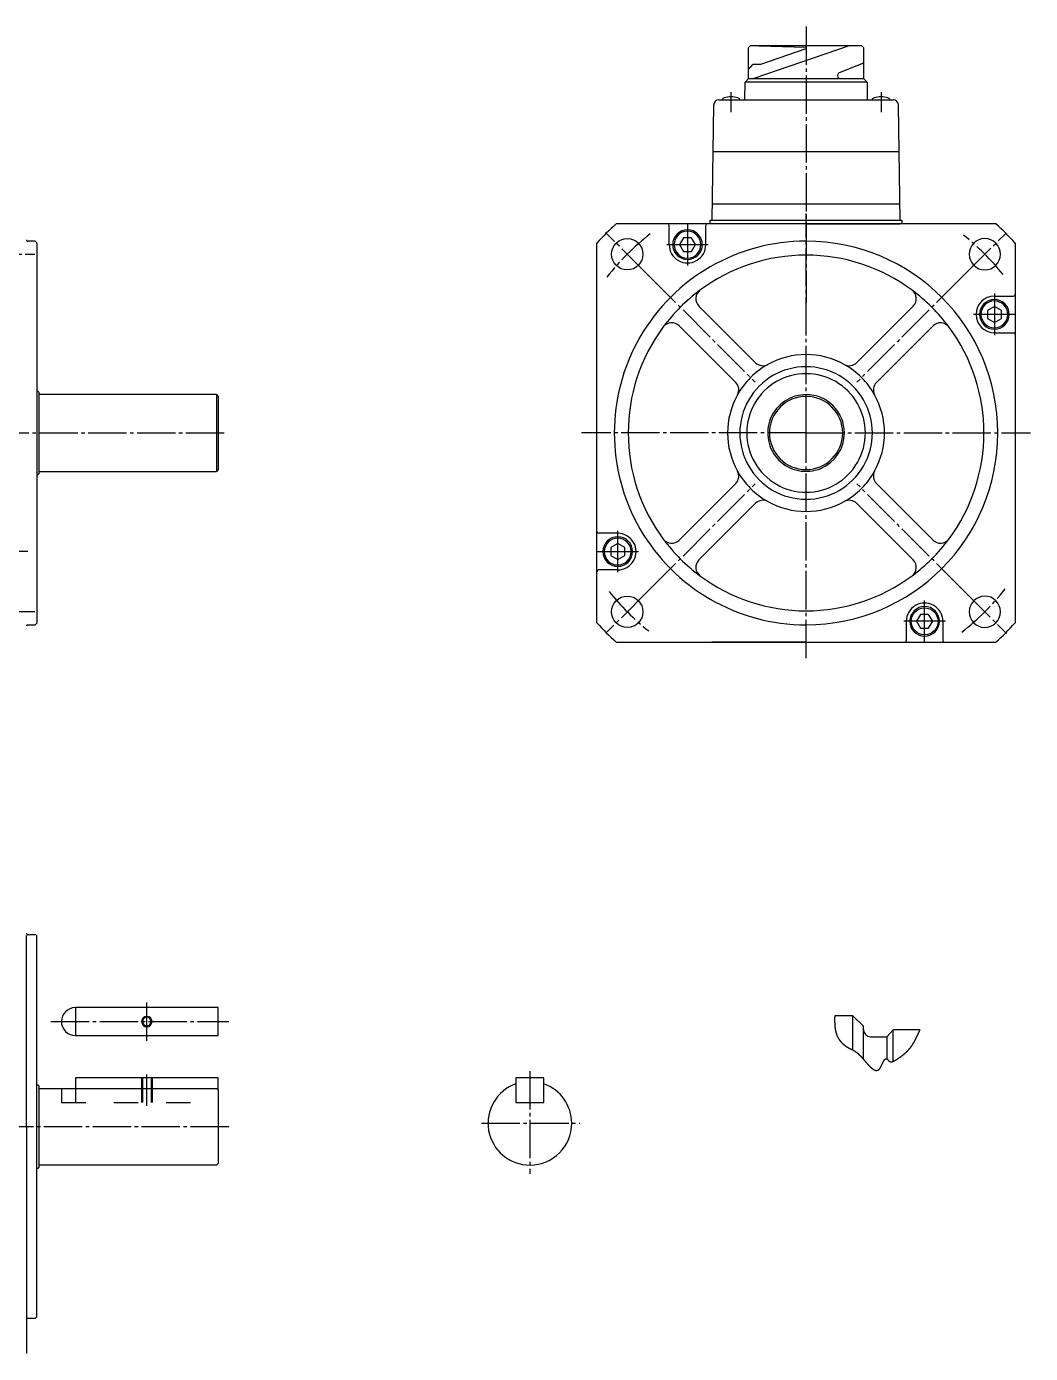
# Model space of a CAD drawing. Extents: x 0 to 707, y 0 to 380.
# Drawn here: x 418.7 to 706.6, y 0 to 380.5 of the extents above; entities that cross this region are included whole.
import ezdxf

# ---------------------------------------------------------------- set-up
doc = ezdxf.new("R2010")
doc.units = 0
doc.header["$MEASUREMENT"] = 0
doc.linetypes.add('DASH_CENTER', pattern=[14, 11, -1, 1, -1])
doc.linetypes.add('DASHED', pattern=[15, 7, -8])
doc.layers.get('0').update_dxf_attribs({"linetype": 'CONTINUOUS'})

msp = doc.modelspace()

# ---------------------------------------------------------------- linework, layer by layer
at = {"color": 1, "linetype": 'DASH_CENTER'}
for p, q in [((642.26, 380.47), (642.26, 301.22)), ((620.76, 355.93), (620.76, 361.67)), ((663.76, 361.67), (663.76, 355.93)), ((608.26, 323.88), (608.26, 317.93)), ((642.26, 263.93), (642.26, 326.85)), ((597.22, 308.97), (584.77, 321.41)), ((687.44, 309.11), (699.61, 321.27)), ((602.31, 317.93), (608.26, 317.93)), ((608.26, 317.93), (614.21, 317.93)), ((608.26, 317.93), (608.26, 311.98)), ((404.35, 315.19), (421.1, 315.19)), ((597.08, 309.11), (627.7, 278.48)), ((687.44, 309.11), (656.82, 278.48)), ((696.26, 303.88), (696.26, 297.93)), ((696.26, 297.93), (690.31, 297.93)), ((696.26, 297.93), (696.26, 291.98)), ((702.21, 297.93), (696.26, 297.93)), ((226.42, 263.93), (475.72, 263.93)), ((642.26, 263.93), (577.91, 263.93)), ((642.26, 263.93), (706.61, 263.93)), ((642.26, 199.36), (642.26, 263.93)), ((597.08, 218.74), (627.7, 249.37)), ((687.44, 218.74), (656.82, 249.37)), ((588.26, 229.93), (588.26, 235.88)), ((419.1, 229.93), (410.84, 229.93)), ((582.31, 229.93), (588.26, 229.93)), ((588.26, 223.98), (588.26, 229.93)), ((588.26, 229.93), (594.21, 229.93)), ((597.08, 218.74), (584.91, 206.58)), ((687.3, 218.88), (699.75, 206.44)), ((676.26, 209.93), (676.26, 215.88)), ((421.1, 212.66), (404.35, 212.66)), ((676.26, 209.93), (670.31, 209.93)), ((682.21, 209.93), (676.26, 209.93)), ((676.26, 203.98), (676.26, 209.93)), ((453.22, 89.66), (453.22, 100.66)), ((425.72, 95.16), (476.72, 95.16)), ((453.22, 71), (453.22, 80)), ((563.07, 80.95), (563.07, 51.5)), ((476.72, 65), (414.1, 65)), ((549.19, 66), (577.39, 66))]:
    msp.add_line(p, q, dxfattribs=at)
at = {"color": 7, "linetype": 'Continuous'}
for p, q in [((625.76, 374.48), (626.26, 374.98)), ((625.76, 365.54), (625.76, 374.48)), ((658.26, 374.98), (626.26, 374.98)), ((658.26, 374.98), (626.27, 374.98)), ((654.59, 374.98), (627.28, 365.54)), ((628.79, 374.98), (642.2, 374.59)), ((642.2, 374.12), (629.2, 369.63)), ((642.2, 374.59), (642.2, 374.12)), ((658.76, 374.48), (658.26, 374.98)), ((658.76, 374.48), (658.76, 365.54)), ((625.76, 368.13), (627.02, 369.63)), ((629.2, 369.63), (627.02, 369.63)), ((658.76, 369.95), (651.8, 367.22)), ((624.76, 364.54), (625.76, 365.54)), ((625.76, 365.54), (652.07, 365.54)), ((651.32, 366.53), (651.32, 366.29)), ((652.07, 365.54), (658.76, 365.54)), ((658.76, 365.54), (659.76, 364.54)), ((658.76, 365.54), (659.76, 364.54)), ((624.73, 359.43), (624.76, 364.54)), ((659.76, 364.54), (624.76, 364.54)), ((659.76, 364.54), (659.79, 359.43)), ((615.74, 357.95), (615.26, 324.93)), ((617.24, 359.43), (642.26, 359.43)), ((642.26, 359.43), (667.28, 359.43)), ((669.26, 324.93), (668.78, 357.95)), ((615.55, 344.63), (642.26, 344.63)), ((642.26, 344.63), (668.97, 344.63)), ((615.33, 329.63), (642.26, 329.63)), ((642.26, 329.63), (669.19, 329.63)), ((602.51, 323.93), (587.84, 323.93)), ((614.01, 323.93), (602.51, 323.93)), ((603.01, 317.93), (603.01, 323.43)), ((613.51, 317.93), (613.51, 323.43)), ((642.26, 323.93), (614.01, 323.93)), ((614.76, 324.93), (642.26, 324.93)), ((614.76, 323.93), (614.76, 324.93)), ((642.26, 324.93), (669.76, 324.93)), ((642.26, 323.93), (669.26, 323.93)), ((696.67, 323.93), (642.26, 323.93)), ((642.26, 323.93), (669.26, 323.93)), ((669.76, 324.93), (669.76, 323.93)), ((607.1, 319.93), (605.95, 317.93)), ((609.41, 319.93), (607.1, 319.93)), ((610.57, 317.93), (609.41, 319.93)), ((421.22, 318.93), (419.12, 318.93)), ((421.22, 318.93), (421.72, 318.43)), ((421.72, 318.43), (421.72, 263.93)), ((582.26, 209.51), (582.26, 318.34)), ((605.95, 317.93), (607.1, 315.93)), ((607.1, 315.93), (609.41, 315.93)), ((609.41, 315.93), (610.57, 317.93)), ((702.26, 318.34), (702.26, 209.51)), ((696.26, 303.18), (701.76, 303.18)), ((627.75, 284.09), (611.51, 300.33)), ((673.01, 300.33), (656.77, 284.09)), ((696.26, 300.24), (694.26, 299.08)), ((694.26, 299.08), (694.26, 296.77)), ((694.26, 296.77), (696.26, 295.62)), ((698.26, 299.08), (696.26, 300.24)), ((696.26, 295.62), (698.26, 296.77)), ((698.26, 296.77), (698.26, 299.08)), ((622.09, 278.44), (605.85, 294.68)), ((678.67, 294.68), (662.43, 278.44)), ((696.26, 292.68), (701.76, 292.68)), ((421.72, 275.93), (421.92, 275.93)), ((422.22, 275.63), (421.92, 275.93)), ((422.22, 275.63), (422.22, 263.93)), ((473.22, 274.93), (422.22, 274.93)), ((473.22, 274.93), (473.22, 252.93)), ((473.22, 274.93), (473.72, 274.43)), ((473.72, 274.43), (473.72, 263.93)), ((421.72, 263.93), (421.72, 209.43)), ((422.22, 263.93), (422.22, 252.23)), ((473.72, 263.93), (473.72, 253.43)), ((421.92, 251.93), (421.72, 251.93)), ((422.22, 252.23), (421.92, 251.93)), ((422.22, 252.93), (473.22, 252.93)), ((473.72, 253.43), (473.22, 252.93)), ((605.85, 233.18), (622.09, 249.42)), ((662.43, 249.42), (678.67, 233.18)), ((611.51, 227.52), (627.75, 243.76)), ((656.77, 243.76), (673.01, 227.52)), ((588.26, 235.18), (582.76, 235.18)), ((588.26, 232.24), (586.26, 231.08)), ((590.26, 231.08), (588.26, 232.24)), ((586.26, 231.08), (586.26, 228.77)), ((586.26, 228.77), (588.26, 227.62)), ((588.26, 227.62), (590.26, 228.77)), ((590.26, 228.77), (590.26, 231.08)), ((588.26, 224.68), (582.76, 224.68)), ((421.72, 209.43), (421.22, 208.93)), ((671.01, 209.93), (671.01, 204.43)), ((675.1, 211.93), (673.95, 209.93)), ((673.95, 209.93), (675.1, 207.93)), ((677.41, 211.93), (675.1, 211.93)), ((678.57, 209.93), (677.41, 211.93)), ((677.41, 207.93), (678.57, 209.93)), ((681.51, 209.93), (681.51, 204.43)), ((419.12, 208.93), (421.22, 208.93)), ((675.1, 207.93), (677.41, 207.93)), ((587.84, 203.93), (642.26, 203.93)), ((642.26, 203.93), (615.26, 203.93)), ((642.26, 203.93), (615.26, 203.93)), ((642.26, 203.93), (670.51, 203.93)), ((670.51, 203.93), (682.01, 203.93)), ((682.01, 203.93), (696.67, 203.93)), ((418.72, 65), (418.72, 119.8)), ((421.42, 120), (419.22, 120)), ((421.72, 65), (421.72, 120)), ((473.72, 99.16), (432.72, 99.16)), ((432.72, 99.16), (432.72, 91.16)), ((473.72, 91.16), (473.72, 99.16)), ((655.64, 96.85), (650.47, 96.85)), ((655.64, 87.04), (655.64, 96.85)), ((655.64, 96.85), (658.77, 93.85)), ((658.77, 84.3), (658.77, 93.85)), ((665.41, 90.77), (667.27, 92.81)), ((667.27, 83.77), (667.27, 92.81)), ((674.95, 92.81), (667.27, 92.81)), ((432.72, 91.16), (473.72, 91.16)), ((660.77, 90.77), (665.41, 90.77)), ((665.41, 90.77), (665.41, 84.45)), ((421.72, 77), (421.92, 77)), ((421.72, 65), (421.72, 76.5)), ((422.22, 76.7), (421.92, 77)), ((422.22, 76.7), (422.22, 65)), ((473.72, 79), (432.72, 79)), ((432.72, 79), (432.72, 76)), ((473.72, 75.5), (473.72, 79)), ((567.07, 79), (559.07, 79)), ((559.07, 79), (559.07, 72)), ((567.07, 77.31), (567.07, 79)), ((567.07, 72), (567.07, 77.31)), ((422.22, 76), (428.72, 76)), ((428.72, 76), (432.72, 76)), ((432.72, 76), (473.22, 76)), ((473.22, 76), (473.72, 75.5)), ((473.72, 75.5), (473.72, 72)), ((473.72, 72), (473.72, 54.5)), ((559.07, 72), (567.07, 72)), ((418.72, 65), (418.72, 0)), ((421.72, 10.5), (421.72, 65)), ((422.22, 65), (422.22, 53.3)), ((422.22, 53.3), (421.92, 53)), ((473.22, 54), (422.22, 54)), ((473.72, 54.5), (473.22, 54)), ((421.92, 53), (421.72, 53)), ((421.22, 10), (418.72, 10)), ((421.22, 10), (421.72, 10.5))]:
    msp.add_line(p, q, dxfattribs=at)
at = {"color": 2, "linetype": 'Continuous'}
for p, q in [((650.47, 96.4), (650.46, 96.36)), ((650.46, 96.36), (650.46, 96.32)), ((650.46, 96.32), (650.46, 96.28)), ((650.46, 96.28), (650.46, 96.24)), ((650.46, 96.24), (650.46, 96.2)), ((650.46, 96.2), (650.46, 96.16)), ((650.46, 96.16), (650.46, 96.12)), ((650.46, 96.12), (650.46, 96.08)), ((650.46, 96.08), (650.46, 96.04)), ((650.46, 96.04), (650.46, 96)), ((650.46, 96), (650.46, 95.96)), ((650.46, 95.96), (650.46, 95.91)), ((650.46, 95.91), (650.46, 95.87)), ((650.46, 95.87), (650.46, 95.83)), ((650.46, 95.83), (650.46, 95.79)), ((650.46, 95.79), (650.46, 95.75)), ((650.46, 95.75), (650.46, 95.71)), ((650.46, 95.71), (650.46, 95.67)), ((650.46, 95.67), (650.46, 95.63)), ((650.46, 95.63), (650.46, 95.59)), ((650.46, 95.59), (650.46, 95.55)), ((650.46, 95.55), (650.46, 95.51)), ((650.46, 95.51), (650.46, 95.47)), ((650.46, 95.47), (650.46, 95.43)), ((650.46, 95.43), (650.46, 95.39)), ((650.46, 95.39), (650.46, 95.35)), ((650.46, 95.35), (650.46, 95.31)), ((650.46, 95.31), (650.46, 95.27)), ((650.46, 95.27), (650.46, 95.23)), ((650.46, 95.23), (650.46, 95.19)), ((650.46, 95.19), (650.46, 95.15)), ((650.46, 95.15), (650.46, 95.1)), ((650.47, 96.85), (650.47, 96.81)), ((650.47, 96.81), (650.47, 96.77)), ((650.47, 96.77), (650.47, 96.72)), ((650.47, 96.72), (650.47, 96.68)), ((650.47, 96.68), (650.47, 96.64)), ((650.47, 96.64), (650.47, 96.6)), ((650.47, 96.6), (650.47, 96.56)), ((650.47, 96.56), (650.47, 96.52)), ((650.47, 96.52), (650.47, 96.48)), ((650.47, 96.48), (650.47, 96.44)), ((650.47, 96.44), (650.47, 96.4)), ((650.46, 95.1), (650.46, 95.06)), ((650.46, 95.06), (650.46, 95.02)), ((650.46, 95.02), (650.46, 94.98)), ((650.46, 94.98), (650.46, 94.94)), ((650.46, 94.94), (650.46, 94.9)), ((650.46, 94.9), (650.47, 94.86)), ((650.47, 94.86), (650.47, 94.82)), ((650.47, 94.82), (650.47, 94.78)), ((650.47, 94.78), (650.47, 94.74)), ((650.47, 94.74), (650.47, 94.7)), ((650.47, 94.7), (650.47, 94.66)), ((650.47, 94.66), (650.47, 94.62)), ((650.47, 94.62), (650.47, 94.58)), ((650.47, 94.58), (650.48, 94.54)), ((650.48, 94.54), (650.48, 94.5)), ((650.48, 94.5), (650.48, 94.46)), ((650.48, 94.46), (650.48, 94.42)), ((650.48, 94.42), (650.48, 94.38)), ((650.48, 94.38), (650.48, 94.33)), ((650.48, 94.33), (650.49, 94.29)), ((650.49, 94.29), (650.49, 94.25)), ((650.49, 94.25), (650.49, 94.21)), ((650.49, 94.21), (650.49, 94.17)), ((650.49, 94.17), (650.5, 94.13)), ((650.5, 94.13), (650.5, 94.09)), ((650.5, 94.09), (650.5, 94.05)), ((650.5, 94.05), (650.5, 94.01)), ((650.5, 94.01), (650.51, 93.97)), ((650.51, 93.97), (650.51, 93.93)), ((650.51, 93.93), (650.51, 93.89)), ((650.51, 93.89), (650.52, 93.85)), ((650.52, 93.85), (650.52, 93.81)), ((650.52, 93.81), (650.52, 93.77)), ((650.52, 93.77), (650.53, 93.73)), ((650.53, 93.73), (650.53, 93.69)), ((650.53, 93.69), (650.53, 93.65)), ((650.53, 93.65), (650.54, 93.61)), ((650.54, 93.61), (650.54, 93.57)), ((650.54, 93.57), (650.55, 93.53)), ((650.55, 93.53), (650.55, 93.49)), ((650.55, 93.49), (650.56, 93.45)), ((650.56, 93.45), (650.56, 93.41)), ((650.56, 93.41), (650.57, 93.37)), ((650.57, 93.37), (650.57, 93.33)), ((650.57, 93.33), (650.58, 93.28)), ((650.58, 93.28), (650.58, 93.24)), ((650.58, 93.24), (650.59, 93.2)), ((650.59, 93.2), (650.59, 93.16)), ((650.59, 93.16), (650.6, 93.12)), ((650.6, 93.12), (650.6, 93.08)), ((650.6, 93.08), (650.61, 93.04)), ((650.61, 93.04), (650.62, 93)), ((650.62, 93), (650.62, 92.96)), ((650.62, 92.96), (650.63, 92.92)), ((650.63, 92.92), (650.64, 92.88)), ((650.64, 92.88), (650.64, 92.84)), ((650.64, 92.84), (650.65, 92.8)), ((650.65, 92.8), (650.66, 92.76)), ((650.66, 92.76), (650.66, 92.72)), ((650.66, 92.72), (650.67, 92.68)), ((650.67, 92.68), (650.68, 92.64)), ((650.68, 92.64), (650.69, 92.6)), ((650.69, 92.6), (650.7, 92.56)), ((650.7, 92.56), (650.7, 92.52)), ((650.7, 92.52), (650.71, 92.48)), ((650.71, 92.48), (650.72, 92.45)), ((650.72, 92.45), (650.73, 92.41)), ((650.73, 92.41), (650.74, 92.37)), ((650.74, 92.37), (650.75, 92.33)), ((650.75, 92.33), (650.76, 92.29)), ((650.76, 92.29), (650.77, 92.25)), ((650.77, 92.25), (650.78, 92.21)), ((650.78, 92.21), (650.79, 92.17)), ((650.79, 92.17), (650.8, 92.13)), ((650.8, 92.13), (650.81, 92.09)), ((650.81, 92.09), (650.82, 92.05)), ((650.82, 92.05), (650.83, 92.01)), ((650.83, 92.01), (650.84, 91.97)), ((650.84, 91.97), (650.85, 91.93)), ((650.85, 91.93), (650.86, 91.89)), ((650.86, 91.89), (650.87, 91.85)), ((650.87, 91.85), (650.89, 91.82)), ((650.89, 91.82), (650.9, 91.78)), ((650.9, 91.78), (650.91, 91.74)), ((650.91, 91.74), (650.92, 91.7)), ((650.92, 91.7), (650.93, 91.66)), ((650.93, 91.66), (650.95, 91.62)), ((650.95, 91.62), (650.96, 91.58)), ((650.96, 91.58), (650.97, 91.54)), ((650.97, 91.54), (650.99, 91.51)), ((650.99, 91.51), (651, 91.47)), ((651, 91.47), (651.01, 91.43)), ((651.01, 91.43), (651.03, 91.39)), ((651.03, 91.39), (651.04, 91.35)), ((651.04, 91.35), (651.06, 91.32)), ((651.06, 91.32), (651.07, 91.28)), ((674.26, 91.3), (674.28, 91.33)), ((674.28, 91.33), (674.3, 91.37)), ((674.3, 91.37), (674.31, 91.41)), ((674.31, 91.41), (674.33, 91.44)), ((674.33, 91.44), (674.35, 91.48)), ((674.35, 91.48), (674.36, 91.52)), ((674.36, 91.52), (674.38, 91.55)), ((674.38, 91.55), (674.4, 91.59)), ((674.4, 91.59), (674.42, 91.63)), ((674.42, 91.63), (674.43, 91.66)), ((674.43, 91.66), (674.45, 91.7)), ((674.45, 91.7), (674.47, 91.74)), ((674.47, 91.74), (674.48, 91.78)), ((674.48, 91.78), (674.5, 91.81)), ((674.5, 91.81), (674.52, 91.85)), ((674.52, 91.85), (674.53, 91.89)), ((674.53, 91.89), (674.55, 91.92)), ((674.55, 91.92), (674.57, 91.96)), ((674.57, 91.96), (674.58, 92)), ((674.58, 92), (674.6, 92.03)), ((674.6, 92.03), (674.62, 92.07)), ((674.62, 92.07), (674.63, 92.11)), ((674.63, 92.11), (674.65, 92.14)), ((674.65, 92.14), (674.67, 92.18)), ((674.67, 92.18), (674.68, 92.22)), ((674.68, 92.22), (674.7, 92.25)), ((674.7, 92.25), (674.72, 92.29)), ((674.72, 92.29), (674.73, 92.33)), ((674.73, 92.33), (674.75, 92.37)), ((674.75, 92.37), (674.77, 92.4)), ((674.77, 92.4), (674.78, 92.44)), ((674.78, 92.44), (674.8, 92.48)), ((674.8, 92.48), (674.81, 92.51)), ((674.81, 92.51), (674.83, 92.55)), ((674.83, 92.55), (674.85, 92.59)), ((674.85, 92.59), (674.86, 92.62)), ((674.86, 92.62), (674.88, 92.66)), ((674.88, 92.66), (674.9, 92.7)), ((674.9, 92.7), (674.91, 92.74)), ((674.91, 92.74), (674.93, 92.77)), ((674.93, 92.77), (674.95, 92.81)), ((651.07, 91.28), (651.09, 91.24)), ((651.09, 91.24), (651.1, 91.2)), ((651.1, 91.2), (651.12, 91.17)), ((651.12, 91.17), (651.13, 91.13)), ((651.13, 91.13), (651.15, 91.09)), ((651.15, 91.09), (651.17, 91.05)), ((651.17, 91.05), (651.18, 91.02)), ((651.18, 91.02), (651.2, 90.98)), ((651.2, 90.98), (651.22, 90.94)), ((651.22, 90.94), (651.23, 90.91)), ((651.23, 90.91), (651.25, 90.87)), ((651.25, 90.87), (651.27, 90.83)), ((651.27, 90.83), (651.29, 90.8)), ((651.29, 90.8), (651.3, 90.76)), ((651.3, 90.76), (651.32, 90.72)), ((651.32, 90.72), (651.34, 90.69)), ((651.34, 90.69), (651.36, 90.65)), ((651.36, 90.65), (651.38, 90.62)), ((651.38, 90.62), (651.4, 90.58)), ((651.4, 90.58), (651.42, 90.54)), ((651.42, 90.54), (651.44, 90.51)), ((651.44, 90.51), (651.46, 90.47)), ((651.46, 90.47), (651.48, 90.44)), ((651.48, 90.44), (651.5, 90.4)), ((651.5, 90.4), (651.52, 90.37)), ((651.52, 90.37), (651.54, 90.33)), ((651.54, 90.33), (651.56, 90.3)), ((651.56, 90.3), (651.58, 90.26)), ((651.58, 90.26), (651.6, 90.23)), ((651.6, 90.23), (651.63, 90.2)), ((651.63, 90.2), (651.65, 90.16)), ((651.65, 90.16), (651.67, 90.13)), ((651.67, 90.13), (651.69, 90.09)), ((651.69, 90.09), (651.71, 90.06)), ((651.71, 90.06), (651.74, 90.03)), ((651.74, 90.03), (651.76, 89.99)), ((651.76, 89.99), (651.78, 89.96)), ((651.78, 89.96), (651.81, 89.93)), ((651.81, 89.93), (651.83, 89.89)), ((651.83, 89.89), (651.86, 89.86)), ((651.86, 89.86), (651.88, 89.83)), ((651.88, 89.83), (651.9, 89.8)), ((651.9, 89.8), (651.93, 89.76)), ((651.93, 89.76), (651.95, 89.73)), ((651.95, 89.73), (651.98, 89.7)), ((651.98, 89.7), (652, 89.67)), ((652, 89.67), (652.03, 89.63)), ((652.03, 89.63), (652.05, 89.6)), ((652.05, 89.6), (652.08, 89.57)), ((652.08, 89.57), (652.1, 89.54)), ((652.1, 89.54), (652.13, 89.51)), ((652.13, 89.51), (652.16, 89.48)), ((652.16, 89.48), (652.18, 89.45)), ((652.18, 89.45), (652.21, 89.41)), ((652.21, 89.41), (652.24, 89.38)), ((652.24, 89.38), (652.26, 89.35)), ((652.26, 89.35), (652.29, 89.32)), ((652.29, 89.32), (652.32, 89.29)), ((652.32, 89.29), (652.35, 89.26)), ((652.35, 89.26), (652.37, 89.23)), ((652.37, 89.23), (652.4, 89.2)), ((652.4, 89.2), (652.43, 89.17)), ((652.43, 89.17), (652.46, 89.14)), ((652.46, 89.14), (652.48, 89.11)), ((652.48, 89.11), (652.51, 89.08)), ((652.51, 89.08), (652.54, 89.05)), ((652.54, 89.05), (652.57, 89.03)), ((652.57, 89.03), (652.6, 89)), ((652.6, 89), (652.63, 88.97)), ((652.63, 88.97), (652.66, 88.94)), ((652.66, 88.94), (652.69, 88.91)), ((652.69, 88.91), (652.72, 88.88)), ((652.72, 88.88), (652.74, 88.85)), ((652.74, 88.85), (652.77, 88.83)), ((652.77, 88.83), (652.8, 88.8)), ((652.8, 88.8), (652.83, 88.77)), ((652.83, 88.77), (652.86, 88.74)), ((652.86, 88.74), (652.89, 88.72)), ((652.89, 88.72), (652.93, 88.69)), ((652.93, 88.69), (652.96, 88.66)), ((652.96, 88.66), (652.99, 88.64)), ((652.99, 88.64), (653.02, 88.61)), ((653.02, 88.61), (653.05, 88.58)), ((653.05, 88.58), (653.08, 88.56)), ((653.08, 88.56), (653.11, 88.53)), ((653.11, 88.53), (653.14, 88.5)), ((653.14, 88.5), (653.17, 88.48)), ((653.17, 88.48), (653.2, 88.45)), ((653.2, 88.45), (653.24, 88.43)), ((653.24, 88.43), (653.27, 88.4)), ((653.27, 88.4), (653.3, 88.38)), ((653.3, 88.38), (653.33, 88.35)), ((653.33, 88.35), (653.36, 88.33)), ((653.36, 88.33), (653.4, 88.3)), ((653.4, 88.3), (653.43, 88.28)), ((653.43, 88.28), (653.46, 88.25)), ((653.46, 88.25), (653.49, 88.23)), ((653.49, 88.23), (653.53, 88.21)), ((653.53, 88.21), (653.56, 88.18)), ((653.56, 88.18), (653.59, 88.16)), ((653.59, 88.16), (653.63, 88.14)), ((653.63, 88.14), (653.66, 88.11)), ((653.66, 88.11), (653.69, 88.09)), ((653.69, 88.09), (653.73, 88.07)), ((653.73, 88.07), (653.76, 88.04)), ((653.76, 88.04), (653.79, 88.02)), ((653.79, 88.02), (653.83, 88)), ((653.83, 88), (653.86, 87.98)), ((653.86, 87.98), (653.9, 87.95)), ((653.9, 87.95), (653.93, 87.93)), ((653.93, 87.93), (653.97, 87.91)), ((653.97, 87.91), (654, 87.89)), ((654, 87.89), (654.03, 87.87)), ((654.03, 87.87), (654.07, 87.85)), ((654.07, 87.85), (654.1, 87.83)), ((654.1, 87.83), (654.14, 87.81)), ((654.14, 87.81), (654.17, 87.79)), ((654.17, 87.79), (654.21, 87.76)), ((654.21, 87.76), (654.24, 87.74)), ((654.24, 87.74), (654.28, 87.72)), ((654.28, 87.72), (654.31, 87.7)), ((654.31, 87.7), (654.35, 87.69)), ((654.35, 87.69), (654.39, 87.67)), ((654.39, 87.67), (654.42, 87.65)), ((654.42, 87.65), (654.46, 87.63)), ((654.46, 87.63), (654.49, 87.61)), ((654.49, 87.61), (654.53, 87.59)), ((654.53, 87.59), (654.57, 87.57)), ((654.57, 87.57), (654.6, 87.55)), ((654.6, 87.55), (654.64, 87.54)), ((654.64, 87.54), (654.67, 87.52)), ((654.67, 87.52), (654.71, 87.5)), ((672.03, 87.49), (672.05, 87.53)), ((672.05, 87.53), (672.08, 87.56)), ((672.08, 87.56), (672.11, 87.59)), ((672.11, 87.59), (672.13, 87.62)), ((672.13, 87.62), (672.16, 87.65)), ((672.16, 87.65), (672.18, 87.68)), ((672.18, 87.68), (672.21, 87.72)), ((672.21, 87.72), (672.23, 87.75)), ((672.23, 87.75), (672.26, 87.78)), ((672.26, 87.78), (672.28, 87.81)), ((672.28, 87.81), (672.3, 87.84)), ((672.3, 87.84), (672.33, 87.88)), ((672.33, 87.88), (672.35, 87.91)), ((672.35, 87.91), (672.38, 87.94)), ((672.38, 87.94), (672.4, 87.97)), ((672.4, 87.97), (672.43, 88.01)), ((672.43, 88.01), (672.45, 88.04)), ((672.45, 88.04), (672.47, 88.07)), ((672.47, 88.07), (672.5, 88.11)), ((672.5, 88.11), (672.52, 88.14)), ((672.52, 88.14), (672.54, 88.17)), ((672.54, 88.17), (672.57, 88.21)), ((672.57, 88.21), (672.59, 88.24)), ((672.59, 88.24), (672.61, 88.27)), ((672.61, 88.27), (672.63, 88.31)), ((672.63, 88.31), (672.66, 88.34)), ((672.66, 88.34), (672.68, 88.37)), ((672.68, 88.37), (672.7, 88.41)), ((672.7, 88.41), (672.72, 88.44)), ((672.72, 88.44), (672.75, 88.47)), ((672.75, 88.47), (672.77, 88.51)), ((672.77, 88.51), (672.79, 88.54)), ((672.79, 88.54), (672.81, 88.58)), ((672.81, 88.58), (672.83, 88.61)), ((672.83, 88.61), (672.86, 88.64)), ((672.86, 88.64), (672.88, 88.68)), ((672.88, 88.68), (672.9, 88.71)), ((672.9, 88.71), (672.92, 88.75)), ((672.92, 88.75), (672.94, 88.78)), ((672.94, 88.78), (672.96, 88.82)), ((672.96, 88.82), (672.98, 88.85)), ((672.98, 88.85), (673.01, 88.89)), ((673.01, 88.89), (673.03, 88.92)), ((673.03, 88.92), (673.05, 88.96)), ((673.05, 88.96), (673.07, 88.99)), ((673.07, 88.99), (673.09, 89.03)), ((673.09, 89.03), (673.11, 89.06)), ((673.11, 89.06), (673.13, 89.1)), ((673.13, 89.1), (673.15, 89.13)), ((673.15, 89.13), (673.17, 89.17)), ((673.17, 89.17), (673.19, 89.2)), ((673.19, 89.2), (673.21, 89.24)), ((673.21, 89.24), (673.23, 89.27)), ((673.23, 89.27), (673.25, 89.31)), ((673.25, 89.31), (673.27, 89.34)), ((673.27, 89.34), (673.29, 89.38)), ((673.29, 89.38), (673.31, 89.41)), ((673.31, 89.41), (673.33, 89.45)), ((673.33, 89.45), (673.35, 89.48)), ((673.35, 89.48), (673.37, 89.52)), ((673.37, 89.52), (673.39, 89.56)), ((673.39, 89.56), (673.41, 89.59)), ((673.41, 89.59), (673.43, 89.63)), ((673.43, 89.63), (673.45, 89.66)), ((673.45, 89.66), (673.47, 89.7)), ((673.47, 89.7), (673.49, 89.73)), ((673.49, 89.73), (673.51, 89.77)), ((673.51, 89.77), (673.53, 89.81)), ((673.53, 89.81), (673.54, 89.84)), ((673.54, 89.84), (673.56, 89.88)), ((673.56, 89.88), (673.58, 89.91)), ((673.58, 89.91), (673.6, 89.95)), ((673.6, 89.95), (673.62, 89.99)), ((673.62, 89.99), (673.64, 90.02)), ((673.64, 90.02), (673.66, 90.06)), ((673.66, 90.06), (673.68, 90.09)), ((673.68, 90.09), (673.69, 90.13)), ((673.69, 90.13), (673.71, 90.17)), ((673.71, 90.17), (673.73, 90.2)), ((673.73, 90.2), (673.75, 90.24)), ((673.75, 90.24), (673.77, 90.28)), ((673.77, 90.28), (673.79, 90.31)), ((673.79, 90.31), (673.8, 90.35)), ((673.8, 90.35), (673.82, 90.38)), ((673.82, 90.38), (673.84, 90.42)), ((673.84, 90.42), (673.86, 90.46)), ((673.86, 90.46), (673.88, 90.49)), ((673.88, 90.49), (673.89, 90.53)), ((673.89, 90.53), (673.91, 90.57)), ((673.91, 90.57), (673.93, 90.6)), ((673.93, 90.6), (673.95, 90.64)), ((673.95, 90.64), (673.97, 90.67)), ((673.97, 90.67), (673.98, 90.71)), ((673.98, 90.71), (674, 90.75)), ((674, 90.75), (674.02, 90.78)), ((674.02, 90.78), (674.04, 90.82)), ((674.04, 90.82), (674.05, 90.86)), ((674.05, 90.86), (674.07, 90.89)), ((674.07, 90.89), (674.09, 90.93)), ((674.09, 90.93), (674.11, 90.97)), ((674.11, 90.97), (674.12, 91)), ((674.12, 91), (674.14, 91.04)), ((674.14, 91.04), (674.16, 91.08)), ((674.16, 91.08), (674.18, 91.11)), ((674.18, 91.11), (674.19, 91.15)), ((674.19, 91.15), (674.21, 91.19)), ((674.21, 91.19), (674.23, 91.22)), ((674.23, 91.22), (674.25, 91.26)), ((674.25, 91.26), (674.26, 91.3)), ((654.71, 87.5), (654.75, 87.48)), ((654.75, 87.48), (654.78, 87.46)), ((654.78, 87.46), (654.82, 87.45)), ((654.82, 87.45), (654.86, 87.43)), ((654.86, 87.43), (654.89, 87.41)), ((654.89, 87.41), (654.93, 87.39)), ((654.93, 87.39), (654.97, 87.38)), ((654.97, 87.38), (655, 87.36)), ((655, 87.36), (655.04, 87.34)), ((655.04, 87.34), (655.07, 87.32)), ((655.07, 87.32), (655.11, 87.31)), ((655.11, 87.31), (655.15, 87.29)), ((655.15, 87.29), (655.18, 87.27)), ((655.18, 87.27), (655.22, 87.25)), ((655.22, 87.25), (655.26, 87.24)), ((655.26, 87.24), (655.29, 87.22)), ((655.29, 87.22), (655.33, 87.2)), ((655.33, 87.2), (655.37, 87.18)), ((655.37, 87.18), (655.4, 87.17)), ((655.4, 87.17), (655.44, 87.15)), ((655.44, 87.15), (655.48, 87.13)), ((655.48, 87.13), (655.51, 87.11)), ((655.51, 87.11), (655.55, 87.09)), ((655.55, 87.09), (655.58, 87.07)), ((655.58, 87.07), (655.62, 87.06)), ((655.62, 87.06), (655.66, 87.04)), ((655.66, 87.04), (655.69, 87.02)), ((655.69, 87.02), (655.73, 87)), ((655.73, 87), (655.76, 86.98)), ((655.76, 86.98), (655.8, 86.96)), ((655.8, 86.96), (655.83, 86.94)), ((655.83, 86.94), (655.87, 86.92)), ((655.87, 86.92), (655.9, 86.9)), ((655.9, 86.9), (655.94, 86.88)), ((655.94, 86.88), (655.97, 86.86)), ((655.97, 86.86), (656.01, 86.84)), ((656.01, 86.84), (656.04, 86.82)), ((656.04, 86.82), (656.08, 86.79)), ((656.08, 86.79), (656.11, 86.77)), ((656.11, 86.77), (656.15, 86.75)), ((656.15, 86.75), (656.18, 86.73)), ((656.18, 86.73), (656.22, 86.71)), ((656.22, 86.71), (656.25, 86.68)), ((656.25, 86.68), (656.28, 86.66)), ((656.28, 86.66), (656.32, 86.64)), ((656.32, 86.64), (656.35, 86.62)), ((656.35, 86.62), (656.38, 86.59)), ((656.38, 86.59), (656.42, 86.57)), ((656.42, 86.57), (656.45, 86.55)), ((656.45, 86.55), (656.48, 86.52)), ((656.48, 86.52), (656.52, 86.5)), ((656.52, 86.5), (656.55, 86.48)), ((656.55, 86.48), (656.58, 86.45)), ((656.58, 86.45), (656.62, 86.43)), ((656.62, 86.43), (656.65, 86.4)), ((656.65, 86.4), (656.68, 86.38)), ((656.68, 86.38), (656.71, 86.36)), ((656.71, 86.36), (656.75, 86.33)), ((656.75, 86.33), (656.78, 86.31)), ((656.78, 86.31), (656.81, 86.28)), ((656.81, 86.28), (656.84, 86.26)), ((656.84, 86.26), (656.87, 86.23)), ((656.87, 86.23), (656.9, 86.2)), ((656.9, 86.2), (656.94, 86.18)), ((656.94, 86.18), (656.97, 86.15)), ((656.97, 86.15), (657, 86.13)), ((657, 86.13), (657.03, 86.1)), ((657.03, 86.1), (657.06, 86.08)), ((657.06, 86.08), (657.09, 86.05)), ((657.09, 86.05), (657.12, 86.02)), ((657.12, 86.02), (657.15, 86)), ((657.15, 86), (657.18, 85.97)), ((657.18, 85.97), (657.21, 85.94)), ((657.21, 85.94), (657.24, 85.92)), ((657.24, 85.92), (657.27, 85.89)), ((657.27, 85.89), (657.31, 85.86)), ((657.31, 85.86), (657.33, 85.83)), ((657.33, 85.83), (657.36, 85.81)), ((657.36, 85.81), (657.39, 85.78)), ((657.39, 85.78), (657.42, 85.75)), ((657.42, 85.75), (657.45, 85.72)), ((657.45, 85.72), (657.48, 85.69)), ((657.48, 85.69), (657.51, 85.67)), ((657.51, 85.67), (657.54, 85.64)), ((657.54, 85.64), (657.57, 85.61)), ((657.57, 85.61), (657.6, 85.58)), ((657.6, 85.58), (657.63, 85.55)), ((657.63, 85.55), (657.66, 85.52)), ((657.66, 85.52), (657.69, 85.5)), ((657.69, 85.5), (657.71, 85.47)), ((657.71, 85.47), (657.74, 85.44)), ((657.74, 85.44), (657.77, 85.41)), ((657.77, 85.41), (657.8, 85.38)), ((657.8, 85.38), (657.83, 85.35)), ((657.83, 85.35), (657.86, 85.32)), ((657.86, 85.32), (657.88, 85.29)), ((657.88, 85.29), (657.91, 85.26)), ((657.91, 85.26), (657.94, 85.23)), ((657.94, 85.23), (657.97, 85.2)), ((657.97, 85.2), (657.99, 85.18)), ((657.99, 85.18), (658.02, 85.15)), ((658.02, 85.15), (658.05, 85.12)), ((658.05, 85.12), (658.08, 85.09)), ((658.08, 85.09), (658.11, 85.06)), ((658.11, 85.06), (658.13, 85.03)), ((658.13, 85.03), (658.16, 85)), ((658.16, 85), (658.19, 84.97)), ((658.19, 84.97), (658.21, 84.94)), ((658.21, 84.94), (658.24, 84.91)), ((658.24, 84.91), (658.27, 84.88)), ((658.27, 84.88), (658.3, 84.85)), ((658.3, 84.85), (658.32, 84.82)), ((658.32, 84.82), (658.35, 84.78)), ((658.35, 84.78), (658.38, 84.75)), ((658.38, 84.75), (658.4, 84.72)), ((658.4, 84.72), (658.43, 84.69)), ((658.43, 84.69), (658.46, 84.66)), ((658.46, 84.66), (658.48, 84.63)), ((658.48, 84.63), (658.51, 84.6)), ((658.51, 84.6), (658.54, 84.57)), ((658.54, 84.57), (658.56, 84.54)), ((658.56, 84.54), (658.59, 84.51)), ((658.59, 84.51), (658.62, 84.48)), ((658.62, 84.48), (658.64, 84.45)), ((658.64, 84.45), (658.67, 84.42)), ((658.67, 84.42), (658.69, 84.39)), ((658.69, 84.39), (658.72, 84.36)), ((658.72, 84.36), (658.75, 84.33)), ((658.75, 84.33), (658.77, 84.29)), ((658.77, 84.29), (658.8, 84.26)), ((658.8, 84.26), (658.83, 84.23)), ((658.83, 84.23), (658.85, 84.2)), ((658.85, 84.2), (658.88, 84.17)), ((658.88, 84.17), (658.9, 84.14)), ((658.9, 84.14), (658.93, 84.11)), ((658.93, 84.11), (658.96, 84.08)), ((658.96, 84.08), (658.98, 84.05)), ((658.98, 84.05), (659.01, 84.02)), ((659.01, 84.02), (659.04, 83.99)), ((659.04, 83.99), (659.06, 83.95)), ((659.06, 83.95), (659.09, 83.92)), ((659.09, 83.92), (659.11, 83.89)), ((659.11, 83.89), (659.14, 83.86)), ((659.14, 83.86), (659.17, 83.83)), ((659.17, 83.83), (659.19, 83.8)), ((659.19, 83.8), (659.22, 83.77)), ((659.22, 83.77), (659.25, 83.74)), ((659.25, 83.74), (659.27, 83.71)), ((659.27, 83.71), (659.3, 83.68)), ((664.45, 83.69), (664.47, 83.73)), ((664.47, 83.73), (664.49, 83.76)), ((664.49, 83.76), (664.5, 83.8)), ((664.5, 83.8), (664.52, 83.84)), ((664.52, 83.84), (664.54, 83.88)), ((664.54, 83.88), (664.56, 83.91)), ((664.56, 83.91), (664.58, 83.95)), ((664.58, 83.95), (664.6, 83.99)), ((664.6, 83.99), (664.62, 84.03)), ((664.62, 84.03), (664.64, 84.07)), ((664.64, 84.07), (664.66, 84.1)), ((664.66, 84.1), (664.68, 84.14)), ((664.68, 84.14), (664.7, 84.17)), ((664.7, 84.17), (664.72, 84.21)), ((664.72, 84.21), (664.75, 84.24)), ((664.75, 84.24), (664.77, 84.27)), ((664.77, 84.27), (664.8, 84.3)), ((664.8, 84.3), (664.83, 84.33)), ((664.83, 84.33), (664.86, 84.36)), ((664.86, 84.36), (664.89, 84.38)), ((664.89, 84.38), (664.92, 84.4)), ((664.92, 84.4), (664.96, 84.42)), ((664.96, 84.42), (665, 84.44)), ((665, 84.44), (665.04, 84.45)), ((665.04, 84.45), (665.08, 84.47)), ((665.08, 84.47), (665.12, 84.48)), ((665.12, 84.48), (665.16, 84.48)), ((665.16, 84.48), (665.2, 84.49)), ((665.2, 84.49), (665.25, 84.49)), ((665.25, 84.49), (665.29, 84.48)), ((665.29, 84.48), (665.33, 84.48)), ((665.33, 84.48), (665.37, 84.47)), ((665.37, 84.47), (665.41, 84.45)), ((665.41, 84.45), (665.44, 84.44)), ((665.44, 84.44), (665.48, 84.42)), ((665.48, 84.42), (665.51, 84.39)), ((665.51, 84.39), (665.54, 84.37)), ((665.54, 84.37), (665.57, 84.34)), ((665.57, 84.34), (665.6, 84.31)), ((665.6, 84.31), (665.62, 84.28)), ((665.62, 84.28), (665.65, 84.25)), ((665.65, 84.25), (665.68, 84.21)), ((665.68, 84.21), (665.7, 84.18)), ((665.7, 84.18), (665.73, 84.15)), ((665.73, 84.15), (665.76, 84.12)), ((665.76, 84.12), (665.78, 84.09)), ((665.78, 84.09), (665.81, 84.05)), ((665.81, 84.05), (665.84, 84.02)), ((665.84, 84.02), (665.87, 83.99)), ((665.87, 83.99), (665.9, 83.97)), ((665.9, 83.97), (665.93, 83.94)), ((665.93, 83.94), (665.96, 83.91)), ((665.96, 83.91), (665.99, 83.89)), ((665.99, 83.89), (666.02, 83.86)), ((666.02, 83.86), (666.05, 83.84)), ((666.05, 83.84), (666.09, 83.82)), ((666.09, 83.82), (666.12, 83.8)), ((666.12, 83.8), (666.16, 83.78)), ((666.16, 83.78), (666.19, 83.76)), ((666.19, 83.76), (666.23, 83.74)), ((666.23, 83.74), (666.27, 83.73)), ((666.27, 83.73), (666.31, 83.71)), ((666.31, 83.71), (666.34, 83.7)), ((667.08, 83.69), (667.12, 83.7)), ((667.12, 83.7), (667.16, 83.72)), ((667.16, 83.72), (667.19, 83.73)), ((667.19, 83.73), (667.23, 83.74)), ((667.23, 83.74), (667.27, 83.76)), ((667.27, 83.76), (667.31, 83.77)), ((667.31, 83.77), (667.35, 83.79)), ((667.35, 83.79), (667.38, 83.81)), ((667.38, 83.81), (667.42, 83.82)), ((667.42, 83.82), (667.46, 83.84)), ((667.46, 83.84), (667.49, 83.86)), ((667.49, 83.86), (667.53, 83.88)), ((667.53, 83.88), (667.57, 83.9)), ((667.57, 83.9), (667.6, 83.92)), ((667.6, 83.92), (667.64, 83.94)), ((667.64, 83.94), (667.67, 83.96)), ((667.67, 83.96), (667.71, 83.98)), ((667.71, 83.98), (667.75, 84)), ((667.75, 84), (667.78, 84.02)), ((667.78, 84.02), (667.82, 84.04)), ((667.82, 84.04), (667.85, 84.06)), ((667.85, 84.06), (667.89, 84.08)), ((667.89, 84.08), (667.92, 84.1)), ((667.92, 84.1), (667.96, 84.12)), ((667.96, 84.12), (667.99, 84.14)), ((667.99, 84.14), (668.02, 84.16)), ((668.02, 84.16), (668.06, 84.19)), ((668.06, 84.19), (668.09, 84.21)), ((668.09, 84.21), (668.13, 84.23)), ((668.13, 84.23), (668.16, 84.25)), ((668.16, 84.25), (668.19, 84.27)), ((668.19, 84.27), (668.23, 84.3)), ((668.23, 84.3), (668.26, 84.32)), ((668.26, 84.32), (668.3, 84.34)), ((668.3, 84.34), (668.33, 84.36)), ((668.33, 84.36), (668.36, 84.38)), ((668.36, 84.38), (668.4, 84.41)), ((668.4, 84.41), (668.43, 84.43)), ((668.43, 84.43), (668.46, 84.45)), ((668.46, 84.45), (668.5, 84.48)), ((668.5, 84.48), (668.53, 84.5)), ((668.53, 84.5), (668.56, 84.52)), ((668.56, 84.52), (668.6, 84.54)), ((668.6, 84.54), (668.63, 84.57)), ((668.63, 84.57), (668.66, 84.59)), ((668.66, 84.59), (668.7, 84.61)), ((668.7, 84.61), (668.73, 84.63)), ((668.73, 84.63), (668.76, 84.66)), ((668.76, 84.66), (668.8, 84.68)), ((668.8, 84.68), (668.83, 84.7)), ((668.83, 84.7), (668.86, 84.73)), ((668.86, 84.73), (668.9, 84.75)), ((668.9, 84.75), (668.93, 84.77)), ((668.93, 84.77), (668.96, 84.8)), ((668.96, 84.8), (669, 84.82)), ((669, 84.82), (669.03, 84.84)), ((669.03, 84.84), (669.06, 84.87)), ((669.06, 84.87), (669.1, 84.89)), ((669.1, 84.89), (669.13, 84.91)), ((669.13, 84.91), (669.16, 84.94)), ((669.16, 84.94), (669.19, 84.96)), ((669.19, 84.96), (669.23, 84.98)), ((669.23, 84.98), (669.26, 85.01)), ((669.26, 85.01), (669.29, 85.03)), ((669.29, 85.03), (669.33, 85.05)), ((669.33, 85.05), (669.36, 85.08)), ((669.36, 85.08), (669.39, 85.1)), ((669.39, 85.1), (669.42, 85.13)), ((669.42, 85.13), (669.46, 85.15)), ((669.46, 85.15), (669.49, 85.17)), ((669.49, 85.17), (669.52, 85.2)), ((669.52, 85.2), (669.56, 85.22)), ((669.56, 85.22), (669.59, 85.25)), ((669.59, 85.25), (669.62, 85.27)), ((669.62, 85.27), (669.65, 85.29)), ((669.65, 85.29), (669.69, 85.32)), ((669.69, 85.32), (669.72, 85.34)), ((669.72, 85.34), (669.75, 85.37)), ((669.75, 85.37), (669.78, 85.39)), ((669.78, 85.39), (669.81, 85.42)), ((669.81, 85.42), (669.85, 85.44)), ((669.85, 85.44), (669.88, 85.47)), ((669.88, 85.47), (669.91, 85.49)), ((669.91, 85.49), (669.94, 85.52)), ((669.94, 85.52), (669.98, 85.54)), ((669.98, 85.54), (670.01, 85.57)), ((670.01, 85.57), (670.04, 85.59)), ((670.04, 85.59), (670.07, 85.62)), ((670.07, 85.62), (670.1, 85.64)), ((670.1, 85.64), (670.13, 85.67)), ((670.13, 85.67), (670.17, 85.69)), ((670.17, 85.69), (670.2, 85.72)), ((670.2, 85.72), (670.23, 85.74)), ((670.23, 85.74), (670.26, 85.77)), ((670.26, 85.77), (670.29, 85.79)), ((670.29, 85.79), (670.32, 85.82)), ((670.32, 85.82), (670.36, 85.84)), ((670.36, 85.84), (670.39, 85.87)), ((670.39, 85.87), (670.42, 85.9)), ((670.42, 85.9), (670.45, 85.92)), ((670.45, 85.92), (670.48, 85.95)), ((670.48, 85.95), (670.51, 85.98)), ((670.51, 85.98), (670.54, 86)), ((670.54, 86), (670.57, 86.03)), ((670.57, 86.03), (670.6, 86.05)), ((670.6, 86.05), (670.63, 86.08)), ((670.63, 86.08), (670.67, 86.11)), ((670.67, 86.11), (670.7, 86.13)), ((670.7, 86.13), (670.73, 86.16)), ((670.73, 86.16), (670.76, 86.19)), ((670.76, 86.19), (670.79, 86.21)), ((670.79, 86.21), (670.82, 86.24)), ((670.82, 86.24), (670.85, 86.27)), ((670.85, 86.27), (670.88, 86.3)), ((670.88, 86.3), (670.91, 86.32)), ((670.91, 86.32), (670.94, 86.35)), ((670.94, 86.35), (670.97, 86.38)), ((670.97, 86.38), (671, 86.41)), ((671, 86.41), (671.03, 86.43)), ((671.03, 86.43), (671.06, 86.46)), ((671.06, 86.46), (671.09, 86.49)), ((671.09, 86.49), (671.12, 86.52)), ((671.12, 86.52), (671.14, 86.55)), ((671.14, 86.55), (671.17, 86.57)), ((671.17, 86.57), (671.2, 86.6)), ((671.2, 86.6), (671.23, 86.63)), ((671.23, 86.63), (671.26, 86.66)), ((671.26, 86.66), (671.29, 86.69)), ((671.29, 86.69), (671.32, 86.72)), ((671.32, 86.72), (671.35, 86.74)), ((671.35, 86.74), (671.38, 86.77)), ((671.38, 86.77), (671.4, 86.8)), ((671.4, 86.8), (671.43, 86.83)), ((671.43, 86.83), (671.46, 86.86)), ((671.46, 86.86), (671.49, 86.89)), ((671.49, 86.89), (671.52, 86.92)), ((671.52, 86.92), (671.55, 86.95)), ((671.55, 86.95), (671.57, 86.98)), ((671.57, 86.98), (671.6, 87.01)), ((671.6, 87.01), (671.63, 87.04)), ((671.63, 87.04), (671.66, 87.07)), ((671.66, 87.07), (671.68, 87.1)), ((671.68, 87.1), (671.71, 87.13)), ((671.71, 87.13), (671.74, 87.16)), ((671.74, 87.16), (671.76, 87.19)), ((671.76, 87.19), (671.79, 87.22)), ((671.79, 87.22), (671.82, 87.25)), ((671.82, 87.25), (671.85, 87.28)), ((671.85, 87.28), (671.87, 87.31)), ((671.87, 87.31), (671.9, 87.34)), ((671.9, 87.34), (671.92, 87.37)), ((671.92, 87.37), (671.95, 87.4)), ((671.95, 87.4), (671.98, 87.43)), ((671.98, 87.43), (672, 87.46)), ((672, 87.46), (672.03, 87.49)), ((659.3, 83.68), (659.32, 83.65)), ((659.32, 83.65), (659.35, 83.62)), ((659.35, 83.62), (659.38, 83.58)), ((659.38, 83.58), (659.4, 83.55)), ((659.4, 83.55), (659.43, 83.52)), ((659.43, 83.52), (659.46, 83.49)), ((659.46, 83.49), (659.48, 83.46)), ((659.48, 83.46), (659.51, 83.43)), ((659.51, 83.43), (659.53, 83.4)), ((659.53, 83.4), (659.56, 83.37)), ((659.56, 83.37), (659.59, 83.34)), ((659.59, 83.34), (659.61, 83.31)), ((659.61, 83.31), (659.64, 83.28)), ((659.64, 83.28), (659.67, 83.25)), ((659.67, 83.25), (659.69, 83.22)), ((659.69, 83.22), (659.72, 83.19)), ((659.72, 83.19), (659.75, 83.16)), ((659.75, 83.16), (659.77, 83.12)), ((659.77, 83.12), (659.8, 83.09)), ((659.8, 83.09), (659.83, 83.06)), ((659.83, 83.06), (659.86, 83.03)), ((659.86, 83.03), (659.88, 83)), ((659.88, 83), (659.91, 82.97)), ((659.91, 82.97), (659.94, 82.94)), ((659.94, 82.94), (659.96, 82.91)), ((659.96, 82.91), (659.99, 82.88)), ((659.99, 82.88), (660.02, 82.85)), ((660.02, 82.85), (660.05, 82.82)), ((660.05, 82.82), (660.07, 82.79)), ((660.07, 82.79), (660.1, 82.76)), ((660.1, 82.76), (660.13, 82.73)), ((660.13, 82.73), (660.16, 82.7)), ((660.16, 82.7), (660.18, 82.67)), ((660.18, 82.67), (660.21, 82.64)), ((660.21, 82.64), (660.24, 82.61)), ((660.24, 82.61), (660.27, 82.59)), ((660.27, 82.59), (660.3, 82.56)), ((660.3, 82.56), (660.32, 82.53)), ((660.32, 82.53), (660.35, 82.5)), ((660.35, 82.5), (660.38, 82.47)), ((660.38, 82.47), (660.41, 82.44)), ((660.41, 82.44), (660.44, 82.41)), ((660.44, 82.41), (660.46, 82.38)), ((660.46, 82.38), (660.49, 82.35)), ((660.49, 82.35), (660.52, 82.32)), ((660.52, 82.32), (660.55, 82.3)), ((660.55, 82.3), (660.58, 82.27)), ((660.58, 82.27), (660.61, 82.24)), ((660.61, 82.24), (660.64, 82.21)), ((660.64, 82.21), (660.67, 82.18)), ((660.67, 82.18), (660.69, 82.16)), ((660.69, 82.16), (660.72, 82.13)), ((660.72, 82.13), (660.75, 82.1)), ((660.75, 82.1), (660.78, 82.07)), ((660.78, 82.07), (660.81, 82.05)), ((660.81, 82.05), (660.84, 82.02)), ((660.84, 82.02), (660.87, 81.99)), ((660.87, 81.99), (660.9, 81.97)), ((660.9, 81.97), (660.93, 81.94)), ((660.93, 81.94), (660.96, 81.91)), ((660.96, 81.91), (660.99, 81.89)), ((660.99, 81.89), (661.02, 81.86)), ((661.02, 81.86), (661.06, 81.84)), ((661.06, 81.84), (661.09, 81.81)), ((661.09, 81.81), (661.12, 81.78)), ((661.12, 81.78), (661.15, 81.76)), ((661.15, 81.76), (661.18, 81.73)), ((661.18, 81.73), (661.21, 81.71)), ((661.21, 81.71), (661.25, 81.68)), ((661.25, 81.68), (661.28, 81.66)), ((661.28, 81.66), (661.31, 81.64)), ((661.31, 81.64), (661.34, 81.61)), ((661.34, 81.61), (661.38, 81.59)), ((661.38, 81.59), (661.41, 81.56)), ((661.41, 81.56), (661.45, 81.54)), ((661.45, 81.54), (661.48, 81.52)), ((661.48, 81.52), (661.51, 81.49)), ((661.51, 81.49), (661.55, 81.47)), ((661.55, 81.47), (661.59, 81.45)), ((661.59, 81.45), (661.62, 81.43)), ((661.62, 81.43), (661.66, 81.41)), ((661.66, 81.41), (661.69, 81.39)), ((661.69, 81.39), (661.73, 81.36)), ((661.73, 81.36), (661.77, 81.34)), ((661.77, 81.34), (661.8, 81.33)), ((661.8, 81.33), (661.84, 81.31)), ((661.84, 81.31), (661.88, 81.29)), ((661.88, 81.29), (661.92, 81.27)), ((661.92, 81.27), (661.95, 81.26)), ((661.95, 81.26), (661.99, 81.24)), ((661.99, 81.24), (662.03, 81.23)), ((662.03, 81.23), (662.07, 81.21)), ((662.07, 81.21), (662.11, 81.2)), ((662.11, 81.2), (662.15, 81.19)), ((662.15, 81.19), (662.19, 81.18)), ((662.19, 81.18), (662.23, 81.17)), ((662.23, 81.17), (662.27, 81.16)), ((662.27, 81.16), (662.31, 81.16)), ((662.31, 81.16), (662.35, 81.16)), ((662.35, 81.16), (662.39, 81.15)), ((662.39, 81.15), (662.43, 81.15)), ((662.43, 81.15), (662.47, 81.15)), ((662.47, 81.15), (662.51, 81.16)), ((662.51, 81.16), (662.55, 81.16)), ((662.55, 81.16), (662.59, 81.17)), ((662.59, 81.17), (662.63, 81.17)), ((662.63, 81.17), (662.67, 81.18)), ((662.67, 81.18), (662.71, 81.19)), ((662.71, 81.19), (662.75, 81.2)), ((662.75, 81.2), (662.79, 81.22)), ((662.79, 81.22), (662.82, 81.23)), ((662.82, 81.23), (662.86, 81.25)), ((662.86, 81.25), (662.9, 81.27)), ((662.9, 81.27), (662.94, 81.28)), ((662.94, 81.28), (662.98, 81.3)), ((662.98, 81.3), (663.01, 81.32)), ((663.01, 81.32), (663.05, 81.35)), ((663.05, 81.35), (663.08, 81.37)), ((663.08, 81.37), (663.12, 81.39)), ((663.12, 81.39), (663.15, 81.42)), ((663.15, 81.42), (663.18, 81.44)), ((663.18, 81.44), (663.21, 81.47)), ((663.21, 81.47), (663.25, 81.5)), ((663.25, 81.5), (663.27, 81.53)), ((663.27, 81.53), (663.3, 81.56)), ((663.3, 81.56), (663.33, 81.59)), ((663.33, 81.59), (663.36, 81.62)), ((663.36, 81.62), (663.38, 81.65)), ((663.38, 81.65), (663.41, 81.68)), ((663.41, 81.68), (663.43, 81.71)), ((663.43, 81.71), (663.46, 81.74)), ((663.46, 81.74), (663.48, 81.78)), ((663.48, 81.78), (663.5, 81.81)), ((663.5, 81.81), (663.53, 81.85)), ((663.53, 81.85), (663.55, 81.88)), ((663.55, 81.88), (663.57, 81.91)), ((663.57, 81.91), (663.59, 81.95)), ((663.59, 81.95), (663.61, 81.99)), ((663.61, 81.99), (663.63, 82.02)), ((663.63, 82.02), (663.65, 82.06)), ((663.65, 82.06), (663.67, 82.09)), ((663.67, 82.09), (663.69, 82.13)), ((663.69, 82.13), (663.7, 82.17)), ((663.7, 82.17), (663.72, 82.2)), ((663.72, 82.2), (663.74, 82.24)), ((663.74, 82.24), (663.76, 82.28)), ((663.76, 82.28), (663.78, 82.31)), ((663.78, 82.31), (663.8, 82.35)), ((663.8, 82.35), (663.81, 82.38)), ((663.81, 82.38), (663.83, 82.42)), ((663.83, 82.42), (663.85, 82.46)), ((663.85, 82.46), (663.87, 82.49)), ((663.87, 82.49), (663.89, 82.53)), ((663.89, 82.53), (663.9, 82.57)), ((663.9, 82.57), (663.92, 82.6)), ((663.92, 82.6), (663.94, 82.64)), ((663.94, 82.64), (663.96, 82.68)), ((663.96, 82.68), (663.97, 82.71)), ((663.97, 82.71), (663.99, 82.75)), ((663.99, 82.75), (664.01, 82.79)), ((664.01, 82.79), (664.03, 82.82)), ((664.03, 82.82), (664.04, 82.86)), ((664.04, 82.86), (664.06, 82.9)), ((664.06, 82.9), (664.08, 82.93)), ((664.08, 82.93), (664.1, 82.97)), ((664.1, 82.97), (664.11, 83)), ((664.11, 83), (664.13, 83.04)), ((664.13, 83.04), (664.15, 83.08)), ((664.15, 83.08), (664.17, 83.11)), ((664.17, 83.11), (664.18, 83.15)), ((664.18, 83.15), (664.2, 83.18)), ((664.2, 83.18), (664.22, 83.22)), ((664.22, 83.22), (664.24, 83.26)), ((664.24, 83.26), (664.25, 83.29)), ((664.25, 83.29), (664.27, 83.33)), ((664.27, 83.33), (664.29, 83.36)), ((664.29, 83.36), (664.31, 83.4)), ((664.31, 83.4), (664.32, 83.43)), ((664.32, 83.43), (664.34, 83.47)), ((664.34, 83.47), (664.36, 83.51)), ((664.36, 83.51), (664.38, 83.54)), ((664.38, 83.54), (664.4, 83.58)), ((664.4, 83.58), (664.41, 83.62)), ((664.41, 83.62), (664.43, 83.65)), ((664.43, 83.65), (664.45, 83.69)), ((666.34, 83.7), (666.38, 83.69)), ((666.38, 83.69), (666.42, 83.68)), ((666.42, 83.68), (666.47, 83.67)), ((666.47, 83.67), (666.51, 83.66)), ((666.51, 83.66), (666.55, 83.66)), ((666.55, 83.66), (666.59, 83.65)), ((666.59, 83.65), (666.63, 83.65)), ((666.63, 83.65), (666.67, 83.65)), ((666.67, 83.65), (666.71, 83.65)), ((666.71, 83.65), (666.75, 83.65)), ((666.75, 83.65), (666.8, 83.65)), ((666.8, 83.65), (666.84, 83.65)), ((666.84, 83.65), (666.88, 83.65)), ((666.88, 83.65), (666.92, 83.66)), ((666.92, 83.66), (666.96, 83.67)), ((666.96, 83.67), (667, 83.67)), ((667, 83.67), (667.04, 83.68)), ((667.04, 83.68), (667.08, 83.69))]:
    msp.add_line(p, q, dxfattribs=at)
at = {"color": 2, "linetype": 'DASHED'}
for p, q in [((451.72, 79), (451.72, 72)), ((454.72, 79), (454.72, 72)), ((428.72, 76), (428.72, 72)), ((428.72, 72), (473.72, 72))]:
    msp.add_line(p, q, dxfattribs=at)
at = {"color": 7, "linetype": 'DASHED'}
for p, q in [((451.97, 79), (451.97, 72)), ((454.47, 79), (454.47, 72)), ((432.72, 76), (432.72, 72))]:
    msp.add_line(p, q, dxfattribs=at)
at = {"color": 7, "linetype": 'Continuous'}
for centre, major_axis, start_param, end_param in [((652.07, 366.53), (0.53, 0.53), 1.159283, 2.356194), ((652.07, 366.29), (-0.53, 0.53), 0.785398, 2.356194), ((617.24, 357.93), (1.06, 1.06), 0.785398, 2.341828), ((619.08, 359.07), (-0.707, 0.707), -0.50166, 0.417199), ((620.76, 353.31), (-4.95, 4.95), -0.785398, -0.50166), ((620.76, 353.31), (4.95, 4.95), 0.50166, 0.785398), ((622.44, 359.07), (-0.707, 0.707), 4.29519, 5.214048), ((662.08, 359.07), (-0.707, 0.707), -0.50166, 0.417199), ((663.76, 353.31), (-4.95, 4.95), -0.785398, -0.50166), ((663.76, 353.31), (-4.95, 4.95), -1.069137, -0.785398), ((665.44, 359.07), (0.707, 0.707), 5.865986, 6.784845), ((667.28, 357.93), (1.06, 1.06), 5.512154, 7.068583), ((642.26, 263.93), (-57.28, 57.28), -0.048774, 0.048774), ((602.51, 323.43), (0.354, 0.354), 5.497787, 7.068583), ((614.01, 323.43), (-0.354, 0.354), -0.785398, 0.785398), ((642.26, 263.93), (-57.28, 57.28), 4.663615, 4.761163), ((590.99, 315.19), (4.5, 0.13), -0.0284285516501117, 6.254756755529474), ((590.99, 315.19), (4.5, 0.13), -0.0284285516501117, 6.254756755529474), ((608.26, 317.93), (4.19, 0.72), -0.170491, 6.112694), ((608.26, 317.93), (-3.7, 1.06), 3.420891, 9.704076), ((693.52, 315.19), (-3.98, 2.1), 3.627634, 9.910819), ((693.52, 315.19), (-3.98, 2.1), 3.627634, 9.910819), ((419.12, 319.33), (0.283, 0.283), 2.356194, 3.926991), ((642.26, 263.93), (54.98, 1.42), 1.544988, 4.686581), ((608.26, 317.93), (-3.71, 3.71), 0.785398, 3.926991), ((642.26, 263.93), (-54.98, 1.55), 1.598937, 4.740529), ((642.26, 263.93), (-51, 0.45), -1.561879, -0.922836), ((642.26, 263.93), (-50.92, 2.92), 4.130581, 4.769624), ((642.26, 263.93), (-44.62, 24.71), -0.426013, -0.133303), ((613.63, 302.45), (-2.12, 2.12), -0.146355, 1.570796), ((670.89, 302.45), (2.12, 2.12), 4.712389, 6.429541), ((642.26, 263.93), (44.48, 24.95), 0.127882, 0.420592), ((696.26, 297.93), (-3.71, 3.71), -0.785398, 2.356194), ((696.26, 297.93), (4.19, 0.72), -0.170491, 6.112694), ((696.26, 297.93), (-3.69, 1.08), 3.42696, 9.710145), ((701.76, 303.68), (-0.354, 0.354), 2.356194, 3.926991), ((642.26, 263.93), (-51, 0), -0.639034, 0.639052), ((603.73, 292.55), (2.12, 2.12), 6.283185, 8.000337), ((680.79, 292.55), (2.12, 2.12), 6.13683, 7.853982), ((642.26, 263.93), (51, 0.61), -0.651, 0.627086), ((701.76, 292.18), (0.354, 0.354), 5.497787, 7.068583), ((642.26, 263.93), (22.4, 2.14), 1.475609, 1.982928), ((642.26, 263.93), (-22.5, 0.27), 4.216857, 4.724175), ((642.26, 263.93), (-22.32, 2.84), -0.936824, -0.380664), ((642.26, 263.93), (18.99, 0.53), 1.542841, 4.684434), ((629.87, 286.21), (2.12, 2.12), 3.141593, 4.434309), ((642.26, 263.93), (18.98, 0.96), 4.661814, 7.803407), ((654.65, 286.21), (2.12, 2.12), 3.419673, 4.712389), ((642.26, 263.93), (-22.49, 0.74), 3.681729, 4.237889), ((619.97, 276.32), (2.12, 2.12), 4.990469, 6.283185), ((642.26, 263.93), (-17, 0.08), -1.566361, 1.575232), ((642.26, 263.93), (16.97, 0.97), 4.655268, 7.796861), ((664.55, 276.32), (-2.12, 2.12), 0, 1.292716), ((642.26, 263.93), (22.5, 0), 2.634261, 3.648898), ((642.26, 263.93), (10.87, 1.66), 1.419176, 6.131565), ((642.26, 263.93), (-10.46, 0.89), 3.226765, 9.50995), ((642.26, 263.93), (11, 0.31), -0.027864, 1.542932), ((642.26, 263.93), (22.49, 0.6), -0.534026, 0.48061), ((619.97, 251.54), (-2.12, 2.12), 3.141593, 4.434309), ((642.26, 263.93), (21.36, 7.09), 3.32854, 3.884699), ((642.26, 263.93), (-22.43, 1.82), 2.159088, 2.715248), ((664.55, 251.54), (2.12, 2.12), 1.848876, 3.141593), ((629.87, 241.64), (-2.12, 2.12), -1.292716, 0), ((642.26, 263.93), (-22.4, 2.14), 1.1587, 1.666018), ((642.26, 263.93), (22.49, 0.6), 4.685717, 5.193035), ((654.65, 241.64), (-2.12, 2.12), 4.712389, 6.005105), ((582.76, 235.68), (-0.354, 0.354), 0.785398, 2.356194), ((588.26, 229.93), (-3.76, 1.98), 3.626786, 9.909971), ((588.26, 229.93), (3.56, 1.47), -0.390944, 5.892241), ((588.26, 229.93), (-3.71, 3.71), 2.356194, 5.497787), ((603.73, 235.3), (-2.12, 2.12), 1.424441, 3.141593), ((642.26, 263.93), (50.62, 6.23), 3.658205, 3.950916), ((642.26, 263.93), (-47.27, 19.15), 2.594721, 2.887431), ((680.79, 235.3), (-2.12, 2.12), 1.570796, 3.287948), ((582.76, 224.18), (-0.354, 0.354), -0.785398, 0.785398), ((613.63, 225.4), (-2.12, 2.12), 0, 1.717152), ((670.89, 225.4), (2.12, 2.12), 4.566034, 6.283185), ((642.26, 263.93), (51, 0.46), 4.064405, 4.703447), ((642.26, 263.93), (-50.95, 2.28), 1.615442, 2.254485), ((590.99, 212.66), (4.5, 0.13), -0.0284285516501117, 6.254756755529474), ((590.99, 212.66), (4.5, 0.13), -0.0284285516501117, 6.254756755529474), ((693.52, 212.66), (-3.98, 2.1), 3.627634, 9.910819), ((693.52, 212.66), (-3.98, 2.1), 3.627634, 9.910819), ((676.26, 209.93), (3.71, 3.71), 5.497787, 8.63938), ((676.26, 209.93), (4.19, 0.72), -0.170491, 6.112694), ((676.26, 209.93), (3.69, 1.1), -0.2890246714686653, 5.994160635710921), ((642.26, 263.93), (57.28, 57.28), 3.092818, 3.190367), ((642.26, 263.93), (-57.28, 57.28), 3.092818, 3.190367), ((419.12, 208.53), (-0.283, 0.283), -0.785398, 0.785398), ((670.51, 204.43), (-0.354, 0.354), 2.356194, 3.926991), ((682.01, 204.43), (0.354, 0.354), 2.356194, 3.926991), ((419.22, 120.5), (0.354, 0.354), 2.356194, 3.926991), ((432.72, 95.16), (2.83, 2.83), 0.785398, 2.356194), ((432.72, 95.16), (2.83, 2.83), 2.356194, 3.926991), ((453.22, 95.16), (0.884, 0.884), 5.497787, 11.780972), ((660.77, 92.77), (-1.41, 1.41), 0.785398, 2.356194), ((563.07, 66), (-11.99, 0.55), -1.18474, 1.617016), ((563.07, 66), (12, 0.13), -0.010543, 1.220416), ((563.07, 66), (11.99, 0.5), 4.670715, 6.241511)]:
    msp.add_ellipse(centre, major_axis=major_axis, ratio=1, start_param=start_param, end_param=end_param, dxfattribs=at)
at = {"color": 1, "linetype": 'DASH_CENTER'}
for major_axis, start_param, end_param in [((-71.94, 8.98), -0.782619, -0.539711), ((70.41, 17.28), 0.436505, 0.658292), ((-65.06, 32), 1.134219, 1.356006), ((71.28, 13.23), -1.090419, -0.847511)]:
    msp.add_ellipse((642.26, 263.93), major_axis=major_axis, ratio=1, start_param=start_param, end_param=end_param, dxfattribs=at)
at = {"color": 2, "linetype": 'Continuous'}
msp.add_ellipse((453.22, 95.16), major_axis=(-1.06, 1.06), ratio=1, start_param=3.926991, end_param=10.210176, dxfattribs=at)

doc.saveas('drawing.dxf')
